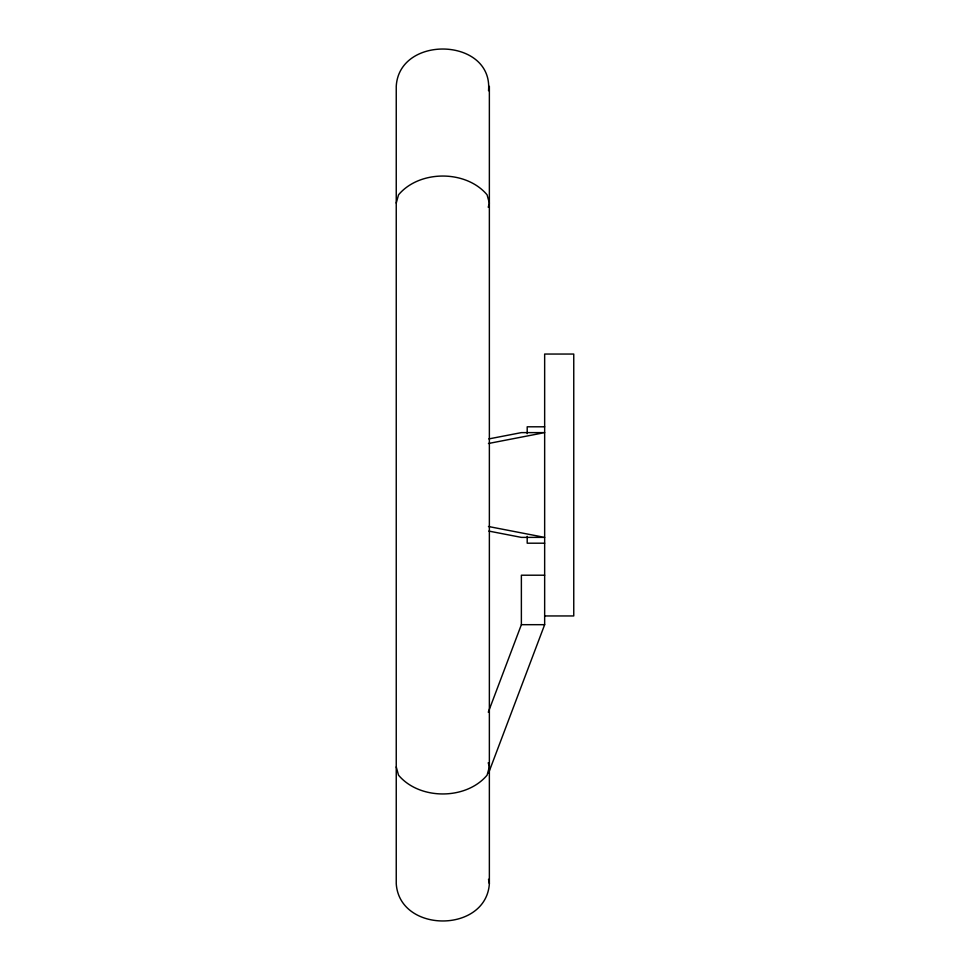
<?xml version="1.0" encoding="UTF-8"?>
<svg xmlns="http://www.w3.org/2000/svg" width="970" height="970" viewBox="0 0 970 970"><rect width="100%" height="100%" fill="white"/><g stroke="black" fill="none" stroke-linecap="round" stroke-linejoin="round"><path stroke-width="1.45" d="M488.516 90.719C493.306 37.527 399.179 34.35 396.245 86.33L396.245 883.67C399.495 933.395 486.115 933.395 489.365 883.67L489.365 86.33M396.245 203.094L398.524 194.837C419.464 169.786 466.146 169.786 487.086 194.837L489.365 203.094L488.225 207.228M488.286 712.222L521.375 624.68L521.375 575.21L544.655 575.21M488.613 772.932L544.655 624.68L544.655 354.05L573.755 354.05L573.755 615.95L544.655 615.95M488.844 438.913L521.375 432.62L544.655 432.62L488.456 443.496M544.655 426.8L527.195 426.8L527.195 433.675M544.655 543.2L527.195 543.2L527.195 536.325M521.375 624.68L544.655 624.68M488.456 526.504L544.655 537.38L521.375 537.38L488.844 531.087M488.225 762.772L489.365 766.906L487.086 775.163C466.146 800.214 419.464 800.214 398.524 775.163L396.245 766.906M488.516 879.281L489.365 883.67"/></g></svg>
